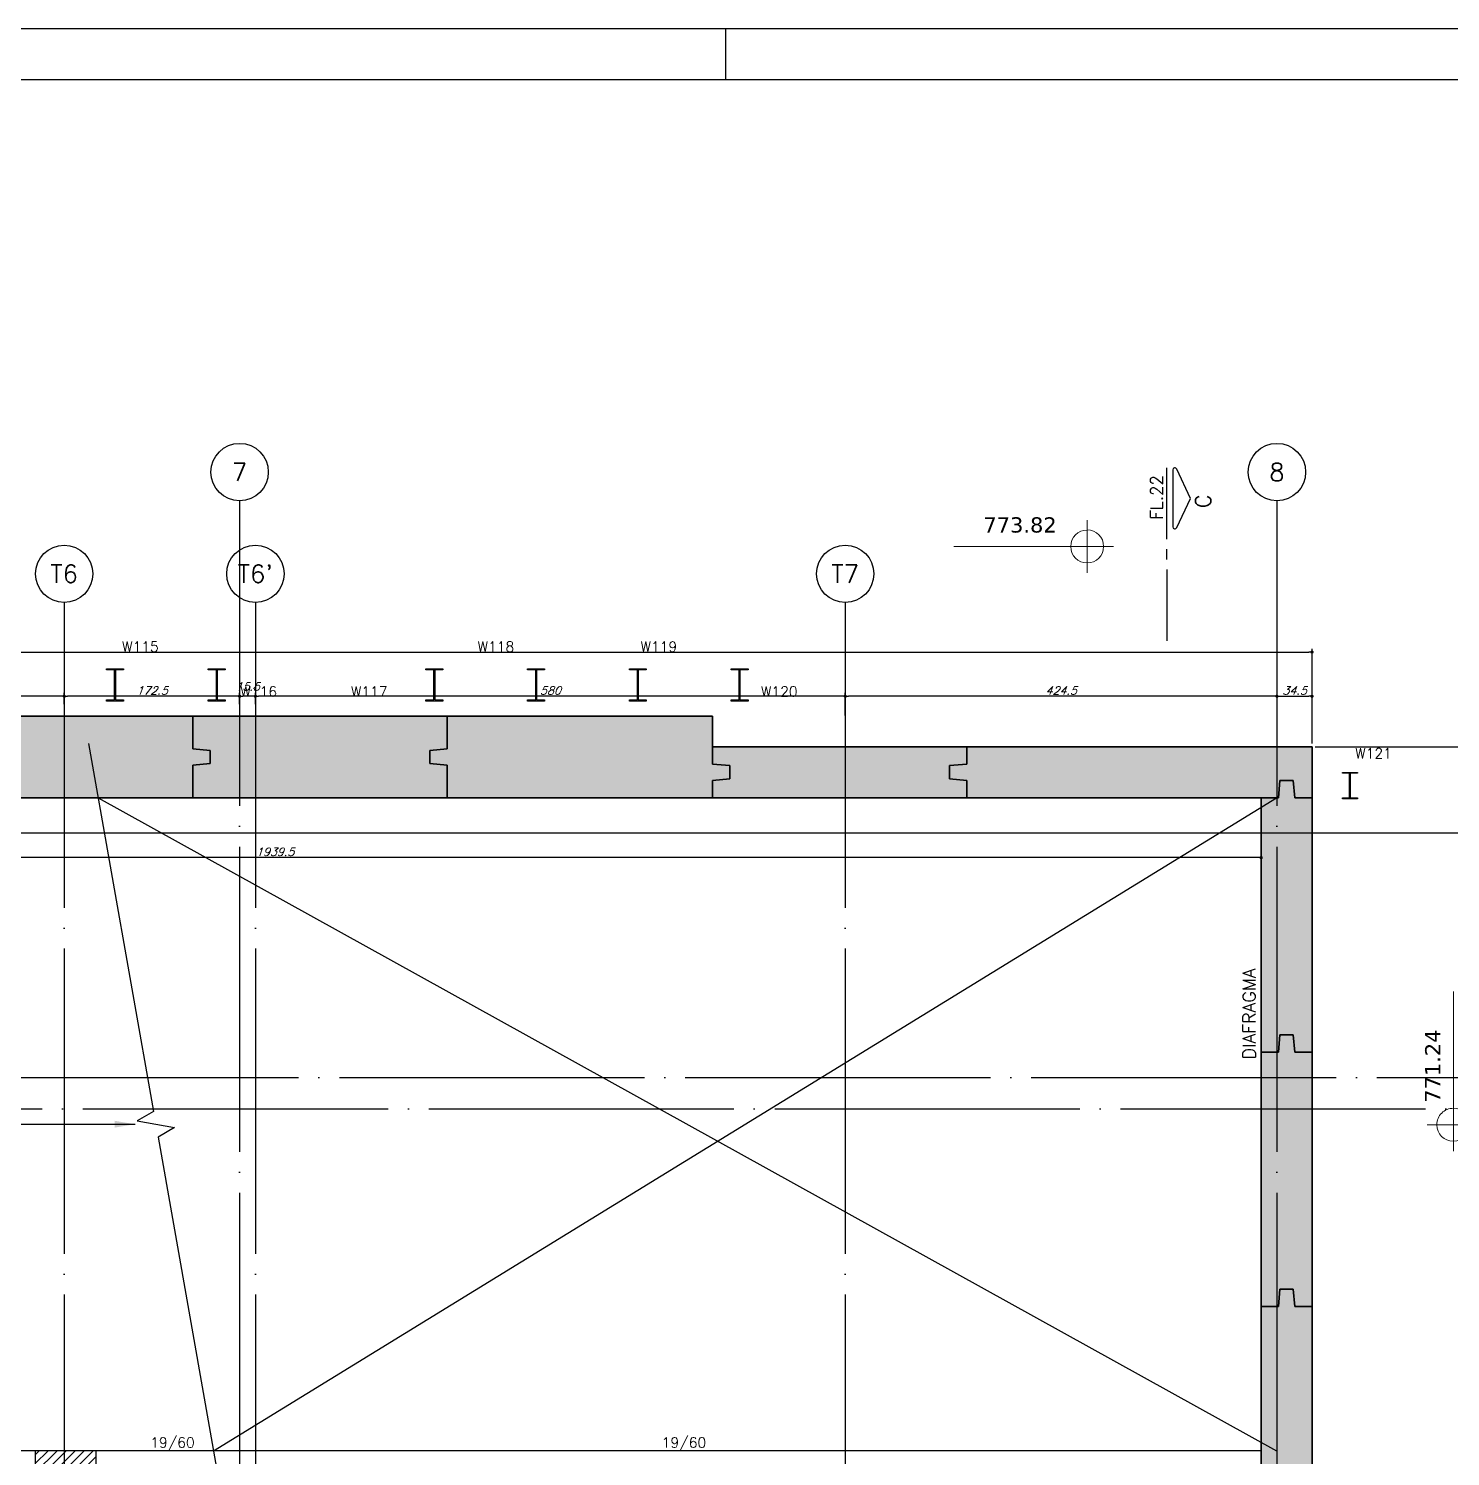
# Model space of a CAD drawing. Extents: x -4172 to 5483, y -2094 to 2406.
# Drawn here: x 2022 to 3421, y 1002 to 2406 of the extents above; entities that cross this region are included whole.
import ezdxf
from ezdxf.enums import TextEntityAlignment as Align

# ---------------------------------------------------------------- set-up
doc = ezdxf.new("R2010")
doc.units = 0
doc.header["$LTSCALE"] = 50
doc.header["$MEASUREMENT"] = 0
doc.linetypes.add('EIXO', pattern=[6.8, 6, -0.4, 0, -0.4])
doc.layers.get('0').update_dxf_attribs({"linetype": 'CONTINUOUS'})
doc.layers.get('DEFPOINTS').update_dxf_attribs({"linetype": 'CONTINUOUS'})
doc.layers.add('A-ANNO-NOTE', color=253, linetype='CONTINUOUS', lineweight=9)
for name, color, linetype in [('F-AUX', 2, 'CONTINUOUS'), ('F-CORTE-INDICAÇÃO', 4, 'CONTINUOUS'), ('F-COTAS', 106, 'CONTINUOUS'), ('F-EIXO', 12, 'EIXO'), ('F-MARGEM', 1, 'CONTINUOUS'), ('F-PARC-NOME', 4, 'CONTINUOUS'), ('F-PERFIL - W310x52', 4, 'CONTINUOUS'), ('F-PERFIL- W250x32.7', 4, 'CONTINUOUS'), ('F-PILARES-HACH', 174, 'CONTINUOUS'), ('F-PILARES-NOME', 170, 'CONTINUOUS'), ('F-PILARES-S', 170, 'CONTINUOUS'), ('F-SOLIDO-EST', 252, 'CONTINUOUS'), ('F-TEXTO', 6, 'CONTINUOUS'), ('F-VIGAS', 3, 'CONTINUOUS'), ('F-VIGAS-DIM', 2, 'CONTINUOUS'), ('F-VÃO', 1, 'CONTINUOUS')]:
    doc.layers.add(name, color=color, linetype=linetype)
doc.styles.add('CP-TEXT-INCL', font='romans.shx', dxfattribs={"oblique": 20})
doc.styles.add('MCP', font='romans.shx')
doc.styles.add('ROMANS', font='romans.shx')
doc.styles.get("Standard").update_dxf_attribs({"font": 'ROMANS.SHX'})
doc.styles.add('Verdana_3', font='verdana.ttf', dxfattribs={"height": 20})
doc.dimstyles.new('CP-COTAS-50', dxfattribs={"dimscale": 0.64, "dimtxt": 12.5, "dimasz": 5, "dimexe": 5, "dimexo": 5, "dimgap": 2.5, "dimtad": 1, "dimdec": 1, "dimdsep": 46, "dimtxsty": 'CP-TEXT-INCL', "dimblk1": 'DOT', "dimblk2": 'DOT', "dimsah": 1, "dimcen": 9, "dimclrd": 256, "dimclre": 256, "dimclrt": 256, "dimadec": 0, "dimazin": 0, "dimtfac": 1, "dimtdec": 1, "dimtmove": 2, "dimatfit": 3, "dimldrblk": 'DOT', "dimfxl": 0, "dimtolj": 1, "dimarcsym": 0})

# ---------------------------------------------------------------- blocks, each defined once
blk = doc.blocks.new('*U20')
at = {"layer": 'F-EIXO'}
blk.add_line((0, 0), (0, -3377.9), dxfattribs=at)
at = {"layer": 'F-EIXO', "color": 2, "linetype": 'Continuous'}
blk.add_circle((0, 28.2), 28.2, dxfattribs=at)
at = {"layer": 'F-TEXTO', "style": 'ROMANS'}
blk.add_attdef('EIXO', text='', height=17.5, rotation=360, dxfattribs=at).set_placement((0, 28.2), align=Align.MIDDLE_CENTER)
blk = doc.blocks.new('*U43')
at = {"layer": 'F-EIXO'}
blk.add_line((0, 0), (7397, 0), dxfattribs=at)
at = {"layer": 'F-TEXTO', "style": 'ROMANS'}
blk.add_attdef('EIXO', text='', height=17.5, dxfattribs=at).set_placement((-28.2072, 0), align=Align.MIDDLE_CENTER)
blk = doc.blocks.new('*U44')
at = {"layer": 'F-EIXO'}
blk.add_line((0, 0), (7484.954, 0), dxfattribs=at)
at = {"layer": 'F-TEXTO', "style": 'ROMANS'}
blk.add_attdef('EIXO', text='', height=17.5, dxfattribs=at).set_placement((-28.2072, 0), align=Align.MIDDLE_CENTER)
blk = doc.blocks.new('*U34')
at = {"layer": 'F-EIXO'}
blk.add_line((0, 0), (0, -3477.9), dxfattribs=at)
at = {"layer": 'F-EIXO', "color": 2, "linetype": 'Continuous'}
blk.add_circle((0, 28.2), 28.2, dxfattribs=at)
at = {"layer": 'F-TEXTO', "style": 'ROMANS'}
blk.add_attdef('EIXO', text='', height=17.5, rotation=360, dxfattribs=at).set_placement((0, 28.2), align=Align.MIDDLE_CENTER)
blk = doc.blocks.new('*U35')
at = {"layer": 'F-EIXO'}
blk.add_line((0, 0), (0, -3377.9), dxfattribs=at)
at = {"layer": 'F-EIXO', "color": 2, "linetype": 'Continuous'}
blk.add_circle((0, 28.2), 28.2, dxfattribs=at)
at = {"layer": 'F-TEXTO', "style": 'ROMANS'}
blk.add_attdef('EIXO', text='', height=17.5, rotation=360, dxfattribs=at).set_placement((0, 28.2), align=Align.MIDDLE_CENTER)
blk = doc.blocks.new('*U39')
at = {"layer": 'F-EIXO'}
blk.add_line((0, 0), (0, -3377.9), dxfattribs=at)
at = {"layer": 'F-EIXO', "color": 2, "linetype": 'Continuous'}
blk.add_circle((0, 28.2), 28.2, dxfattribs=at)
at = {"layer": 'F-TEXTO', "style": 'ROMANS'}
blk.add_attdef('EIXO', text='', height=17.5, rotation=360, dxfattribs=at).set_placement((0, 28.2), align=Align.MIDDLE_CENTER)
blk = doc.blocks.new('*U40')
at = {"layer": 'F-EIXO'}
blk.add_line((0, 0), (7378.2, 0), dxfattribs=at)
at = {"layer": 'F-TEXTO', "style": 'ROMANS'}
blk.add_attdef('EIXO', text='', height=17.5, dxfattribs=at).set_placement((-28.2, 0), align=Align.MIDDLE_CENTER)
blk = doc.blocks.new('*U37')
at = {"layer": 'F-EIXO'}
blk.add_line((0, 0), (0, -3477.9), dxfattribs=at)
at = {"layer": 'F-EIXO', "color": 2, "linetype": 'Continuous'}
blk.add_circle((0, 28.2), 28.2, dxfattribs=at)
at = {"layer": 'F-TEXTO', "style": 'ROMANS'}
blk.add_attdef('EIXO', text='', height=17.5, rotation=360, dxfattribs=at).set_placement((0, 28.2), align=Align.MIDDLE_CENTER)
blk = doc.blocks.new('A0-4L_900')
at = {"layer": 'F-MARGEM', "color": 2}
blk.add_line((137.4, 90), (137.4, 89), dxfattribs=at)
blk.add_lwpolyline([(0, 0), (0, 90), (192.9, 90), (192.9, 0)], close=True, dxfattribs=at)
at = {"layer": 'F-MARGEM', "color": 7}
blk.add_lwpolyline([(2.5, 89), (191.9, 89), (191.9, 1), (2.5, 1)], close=True, dxfattribs=at)
blk = doc.blocks.new('_DOT')
at = {"color": 0, "linetype": 'ByBlock'}
blk.add_line((-0.5, 0), (-1, 0), dxfattribs=at)
at = {"color": 0, "linetype": 'ByBlock', "const_width": 0.5}
blk.add_lwpolyline([(-0.25, 0, 1), (0.25, 0, 1)], format="xyb", close=True, dxfattribs=at)
blk = doc.blocks.new('*D72')
at = {"layer": 'DEFPOINTS', "color": 0, "linetype": 'Continuous', "transparency": 16777216}
for p in [(3284.5, 1699.5), (3600.5, 1699.5), (3264.5, -934.5)]:
    blk.add_point(p, dxfattribs=at)
at = {"layer": 'F-COTAS', "linetype": 'Continuous', "lineweight": -2, "transparency": 16777216}
for p, q in [((3287.7, 1699.5), (3603.7, 1699.5)), ((3600.5, -931.3), (3600.5, 1696.3)), ((3267.7, -934.5), (3603.7, -934.5))]:
    blk.add_line(p, q, dxfattribs=at)
at = {"layer": 'F-COTAS', "linetype": 'Continuous', "lineweight": -2, "transparency": 16777216, "xscale": 3.2, "yscale": 3.2, "zscale": 3.2}
for p, rotation in [((3600.5, 1699.5), 90), ((3600.5, -934.5), 270)]:
    blk.add_blockref('_DOT', p, dxfattribs=dict(at, rotation=rotation))
at = {"layer": 'F-COTAS', "linetype": 'Continuous', "transparency": 16777216, "insert": (3594.9, 382.5), "char_height": 8, "attachment_point": 5, "rotation": 90, "style": 'CP-TEXT-INCL'}
blk.add_mtext('\\A1;2634', dxfattribs=at)
blk = doc.blocks.new('*D86')
at = {"layer": 'DEFPOINTS', "color": 0, "linetype": 'Continuous', "transparency": 16777216}
for p in [(3540, 1343.5), (3558.7, 1343.5), (3327.4, 874)]:
    blk.add_point(p, dxfattribs=at)
at = {"layer": 'F-COTAS', "linetype": 'Continuous', "lineweight": -2, "transparency": 16777216}
for p, q in [((3543.2, 1343.5), (3561.9, 1343.5)), ((3558.7, 877.2), (3558.7, 1340.3)), ((3330.6, 874), (3561.9, 874))]:
    blk.add_line(p, q, dxfattribs=at)
at = {"layer": 'F-COTAS', "linetype": 'Continuous', "lineweight": -2, "transparency": 16777216, "xscale": 3.2, "yscale": 3.2, "zscale": 3.2}
for p, rotation in [((3558.7, 1343.5), 90), ((3558.7, 874), 270)]:
    blk.add_blockref('_DOT', p, dxfattribs=dict(at, rotation=rotation))
at = {"layer": 'F-COTAS', "linetype": 'Continuous', "transparency": 16777216, "insert": (3553.1, 1108.7), "char_height": 8, "attachment_point": 5, "rotation": 90, "style": 'CP-TEXT-INCL'}
blk.add_mtext('\\A1;469.5', dxfattribs=at)
blk = doc.blocks.new('*D89')
at = {"layer": 'DEFPOINTS', "color": 0, "linetype": 'Continuous', "transparency": 16777216}
for p in [(3284.5, 1699.5), (3558.7, 1699.5), (3540, 1615)]:
    blk.add_point(p, dxfattribs=at)
at = {"layer": 'F-COTAS', "linetype": 'Continuous', "lineweight": -2, "transparency": 16777216}
for p, q in [((3287.7, 1699.5), (3561.9, 1699.5)), ((3558.7, 1618.2), (3558.7, 1696.3)), ((3543.2, 1615), (3561.9, 1615))]:
    blk.add_line(p, q, dxfattribs=at)
at = {"layer": 'F-COTAS', "linetype": 'Continuous', "lineweight": -2, "transparency": 16777216, "xscale": 3.2, "yscale": 3.2, "zscale": 3.2}
for p, rotation in [((3558.7, 1699.5), 90), ((3558.7, 1615), 270)]:
    blk.add_blockref('_DOT', p, dxfattribs=dict(at, rotation=rotation))
at = {"layer": 'F-COTAS', "linetype": 'Continuous', "transparency": 16777216, "insert": (3553.1, 1657.2), "char_height": 8, "attachment_point": 5, "rotation": 90, "style": 'CP-TEXT-INCL'}
blk.add_mtext('\\A1;84.5', dxfattribs=at)
blk = doc.blocks.new('*D90')
at = {"layer": 'DEFPOINTS', "color": 0, "linetype": 'Continuous', "transparency": 16777216}
for p in [(3284.5, 1792.6), (3284.5, 1699.5), (-3540, 1430.2)]:
    blk.add_point(p, dxfattribs=at)
at = {"layer": 'F-COTAS', "linetype": 'Continuous', "lineweight": -2, "transparency": 16777216}
for p, q in [((-3540, 1433.4), (-3540, 1795.8)), ((-3536.8, 1792.6), (3281.3, 1792.6)), ((3284.5, 1702.7), (3284.5, 1795.8))]:
    blk.add_line(p, q, dxfattribs=at)
at = {"layer": 'F-COTAS', "linetype": 'Continuous', "lineweight": -2, "transparency": 16777216, "xscale": 3.2, "yscale": 3.2, "zscale": 3.2, "rotation": 180}
blk.add_blockref('_DOT', (-3540, 1792.6), dxfattribs=at)
at = {"layer": 'F-COTAS', "linetype": 'Continuous', "lineweight": -2, "transparency": 16777216, "xscale": 3.2, "yscale": 3.2, "zscale": 3.2}
blk.add_blockref('_DOT', (3284.5, 1792.6), dxfattribs=at)
at = {"layer": 'F-COTAS', "linetype": 'Continuous', "transparency": 16777216, "insert": (-127.7, 1798.2), "char_height": 8, "attachment_point": 5, "style": 'CP-TEXT-INCL'}
blk.add_mtext('\\A1;6824.5', dxfattribs=at)
blk = doc.blocks.new('*D91')
at = {"layer": 'DEFPOINTS', "color": 0, "linetype": 'Continuous', "transparency": 16777216}
for p in [(2825.5, 1749.2), (3250, 1749.2), (2825.5, 1727)]:
    blk.add_point(p, dxfattribs=at)
at = {"layer": 'F-COTAS', "linetype": 'Continuous', "lineweight": -2, "transparency": 16777216}
for p, q in [((2825.5, 1730.2), (2825.5, 1752.4)), ((3246.8, 1749.2), (2828.7, 1749.2))]:
    blk.add_line(p, q, dxfattribs=at)
at = {"layer": 'F-COTAS', "linetype": 'Continuous', "lineweight": -2, "transparency": 16777216, "xscale": 3.2, "yscale": 3.2, "zscale": 3.2, "rotation": 180}
blk.add_blockref('_DOT', (2825.5, 1749.2), dxfattribs=at)
at = {"layer": 'F-COTAS', "linetype": 'Continuous', "lineweight": -2, "transparency": 16777216, "xscale": 3.2, "yscale": 3.2, "zscale": 3.2}
blk.add_blockref('_DOT', (3250, 1749.2), dxfattribs=at)
at = {"layer": 'F-COTAS', "linetype": 'Continuous', "transparency": 16777216, "insert": (3037.8, 1754.8), "char_height": 8, "attachment_point": 5, "style": 'CP-TEXT-INCL'}
blk.add_mtext('\\A1;424.5', dxfattribs=at)
blk = doc.blocks.new('*D92')
at = {"layer": 'DEFPOINTS', "color": 0, "linetype": 'Continuous', "transparency": 16777216}
for p in [(2245.5, 1749.2), (2245.5, 1738.3), (2825.5, 1727)]:
    blk.add_point(p, dxfattribs=at)
at = {"layer": 'F-COTAS', "linetype": 'Continuous', "lineweight": -2, "transparency": 16777216}
for p, q in [((2245.5, 1741.5), (2245.5, 1752.4)), ((2822.3, 1749.2), (2248.7, 1749.2)), ((2825.5, 1730.2), (2825.5, 1752.4))]:
    blk.add_line(p, q, dxfattribs=at)
at = {"layer": 'F-COTAS', "linetype": 'Continuous', "lineweight": -2, "transparency": 16777216, "xscale": 3.2, "yscale": 3.2, "zscale": 3.2, "rotation": 180}
blk.add_blockref('_DOT', (2245.5, 1749.2), dxfattribs=at)
at = {"layer": 'F-COTAS', "linetype": 'Continuous', "lineweight": -2, "transparency": 16777216, "xscale": 3.2, "yscale": 3.2, "zscale": 3.2}
blk.add_blockref('_DOT', (2825.5, 1749.2), dxfattribs=at)
at = {"layer": 'F-COTAS', "linetype": 'Continuous', "transparency": 16777216, "insert": (2535.5, 1754.8), "char_height": 8, "attachment_point": 5, "style": 'CP-TEXT-INCL'}
blk.add_mtext('\\A1;580', dxfattribs=at)
blk = doc.blocks.new('*D93')
at = {"layer": 'DEFPOINTS', "color": 0, "linetype": 'Continuous', "transparency": 16777216}
for p in [(2230, 1749.2), (2230, 1738.3), (2245.5, 1738.3)]:
    blk.add_point(p, dxfattribs=at)
at = {"layer": 'F-COTAS', "linetype": 'Continuous', "lineweight": -2, "transparency": 16777216}
for p, q in [((2230, 1741.5), (2230, 1752.4)), ((2242.3, 1749.2), (2233.2, 1749.2)), ((2245.5, 1741.5), (2245.5, 1752.4))]:
    blk.add_line(p, q, dxfattribs=at)
at = {"layer": 'F-COTAS', "linetype": 'Continuous', "lineweight": -2, "transparency": 16777216, "xscale": 3.2, "yscale": 3.2, "zscale": 3.2, "rotation": 180}
blk.add_blockref('_DOT', (2230, 1749.2), dxfattribs=at)
at = {"layer": 'F-COTAS', "linetype": 'Continuous', "lineweight": -2, "transparency": 16777216, "xscale": 3.2, "yscale": 3.2, "zscale": 3.2}
blk.add_blockref('_DOT', (2245.5, 1749.2), dxfattribs=at)
at = {"layer": 'F-COTAS', "linetype": 'Continuous', "transparency": 16777216, "insert": (2237.8, 1758.8), "char_height": 8, "attachment_point": 5, "style": 'CP-TEXT-INCL'}
blk.add_mtext('\\A1;15.5', dxfattribs=at)
blk = doc.blocks.new('*D94')
at = {"layer": 'DEFPOINTS', "color": 0, "linetype": 'Continuous', "transparency": 16777216}
for p in [(2057.5, 1749.2), (2057.5, 1738.3), (2230, 1738.3)]:
    blk.add_point(p, dxfattribs=at)
at = {"layer": 'F-COTAS', "linetype": 'Continuous', "lineweight": -2, "transparency": 16777216}
for p, q in [((2057.5, 1741.5), (2057.5, 1752.4)), ((2226.8, 1749.2), (2060.7, 1749.2)), ((2230, 1741.5), (2230, 1752.4))]:
    blk.add_line(p, q, dxfattribs=at)
at = {"layer": 'F-COTAS', "linetype": 'Continuous', "lineweight": -2, "transparency": 16777216, "xscale": 3.2, "yscale": 3.2, "zscale": 3.2, "rotation": 180}
blk.add_blockref('_DOT', (2057.5, 1749.2), dxfattribs=at)
at = {"layer": 'F-COTAS', "linetype": 'Continuous', "lineweight": -2, "transparency": 16777216, "xscale": 3.2, "yscale": 3.2, "zscale": 3.2}
blk.add_blockref('_DOT', (2230, 1749.2), dxfattribs=at)
at = {"layer": 'F-COTAS', "linetype": 'Continuous', "transparency": 16777216, "insert": (2143.8, 1754.8), "char_height": 8, "attachment_point": 5, "style": 'CP-TEXT-INCL'}
blk.add_mtext('\\A1;172.5', dxfattribs=at)
blk = doc.blocks.new('*D95')
at = {"layer": 'DEFPOINTS', "color": 0, "linetype": 'Continuous', "transparency": 16777216}
for p in [(1565.5, 1749.2), (1565.5, 1747.5), (2057.5, 1738.3)]:
    blk.add_point(p, dxfattribs=at)
at = {"layer": 'F-COTAS', "linetype": 'Continuous', "lineweight": -2, "transparency": 16777216}
for p, q in [((1565.5, 1750.7), (1565.5, 1752.4)), ((2054.3, 1749.2), (1568.7, 1749.2)), ((2057.5, 1741.5), (2057.5, 1752.4))]:
    blk.add_line(p, q, dxfattribs=at)
at = {"layer": 'F-COTAS', "linetype": 'Continuous', "lineweight": -2, "transparency": 16777216, "xscale": 3.2, "yscale": 3.2, "zscale": 3.2, "rotation": 180}
blk.add_blockref('_DOT', (1565.5, 1749.2), dxfattribs=at)
at = {"layer": 'F-COTAS', "linetype": 'Continuous', "lineweight": -2, "transparency": 16777216, "xscale": 3.2, "yscale": 3.2, "zscale": 3.2}
blk.add_blockref('_DOT', (2057.5, 1749.2), dxfattribs=at)
at = {"layer": 'F-COTAS', "linetype": 'Continuous', "transparency": 16777216, "insert": (1811.5, 1754.8), "char_height": 8, "attachment_point": 5, "style": 'CP-TEXT-INCL'}
blk.add_mtext('\\A1;492', dxfattribs=at)
blk = doc.blocks.new('*U129')
at = {"layer": 'F-CORTE-INDICAÇÃO'}
for p, q in [((70, 0), (0, 0)), ((80, 0), (90, 0)), ((100, 0), (170, 0))]:
    blk.add_line(p, q, dxfattribs=at)
blk.add_lwpolyline([(112, 6, -0.802585), (111.2, 9.8), (140, 23.3), (168.8, 9.8, -0.802585), (168, 6)], format="xyb", close=True, dxfattribs=at)
at = {"layer": 'F-CORTE-INDICAÇÃO', "style": 'ROMANS'}
blk.add_attdef('CORTE', text='', height=15, dxfattribs=at).set_placement((140, 35.8), align=Align.MIDDLE_CENTER)
at = {"layer": 'F-CORTE-INDICAÇÃO', "color": 2, "style": 'ROMANS'}
blk.add_attdef('FOLHA', text='', height=12, dxfattribs=at).set_placement((80.5, -10), align=Align.MIDDLE_CENTER)
blk = doc.blocks.new('*D135')
at = {"layer": 'DEFPOINTS', "color": 0, "linetype": 'Continuous', "transparency": 16777216}
for p in [(3250, 1749.2), (3284.5, 1749.2), (3284.5, 1699.5)]:
    blk.add_point(p, dxfattribs=at)
at = {"layer": 'F-COTAS', "linetype": 'Continuous', "lineweight": -2, "transparency": 16777216}
for p, q in [((3253.2, 1749.2), (3281.3, 1749.2)), ((3284.5, 1702.7), (3284.5, 1752.4))]:
    blk.add_line(p, q, dxfattribs=at)
at = {"layer": 'F-COTAS', "linetype": 'Continuous', "lineweight": -2, "transparency": 16777216, "xscale": 3.2, "yscale": 3.2, "zscale": 3.2, "rotation": 180}
blk.add_blockref('_DOT', (3250, 1749.2), dxfattribs=at)
at = {"layer": 'F-COTAS', "linetype": 'Continuous', "lineweight": -2, "transparency": 16777216, "xscale": 3.2, "yscale": 3.2, "zscale": 3.2}
blk.add_blockref('_DOT', (3284.5, 1749.2), dxfattribs=at)
at = {"layer": 'F-COTAS', "linetype": 'Continuous', "transparency": 16777216, "insert": (3267.3, 1754.8), "char_height": 8, "attachment_point": 5, "style": 'CP-TEXT-INCL'}
blk.add_mtext('\\A1;34.5', dxfattribs=at)
blk = doc.blocks.new('*D399')
at = {"layer": 'DEFPOINTS', "color": 0, "linetype": 'Continuous', "transparency": 16777216}
for p in [(3234.5, 1615.2), (1295, 1594.5), (1295, 1590.6)]:
    blk.add_point(p, dxfattribs=at)
at = {"layer": 'F-COTAS', "linetype": 'Continuous', "lineweight": -2, "transparency": 16777216}
for p, q in [((3234.5, 1612), (3234.5, 1587.4)), ((1295, 1591.3), (1295, 1587.4)), ((3231.3, 1590.6), (1298.2, 1590.6))]:
    blk.add_line(p, q, dxfattribs=at)
at = {"layer": 'F-COTAS', "linetype": 'Continuous', "lineweight": -2, "transparency": 16777216, "xscale": 3.2, "yscale": 3.2, "zscale": 3.2, "rotation": 180}
blk.add_blockref('_DOT', (1295, 1590.6), dxfattribs=at)
at = {"layer": 'F-COTAS', "linetype": 'Continuous', "lineweight": -2, "transparency": 16777216, "xscale": 3.2, "yscale": 3.2, "zscale": 3.2}
blk.add_blockref('_DOT', (3234.5, 1590.6), dxfattribs=at)
at = {"layer": 'F-COTAS', "linetype": 'Continuous', "transparency": 16777216, "insert": (2264.8, 1596.2), "char_height": 8, "attachment_point": 5, "style": 'CP-TEXT-INCL'}
blk.add_mtext('\\A1;1939.5', dxfattribs=at)
blk = doc.blocks.new('LGN-COTA - LGN-COTA-475391-Térreo')
at = {"layer": 'A-ANNO-NOTE'}
for p, q in [((-0.009, -0.238), (-0.009, 0.28)), ((-0.268, 0.021), (1.302, 0.021))]:
    blk.add_line(p, q, dxfattribs=at)
for centre, start, end in [((-0.009, 0.022), 90, 180), ((-0.009, 0.021), 360, 90), ((-0.009, 0.021), 180, 270), ((-0.009, 0.021), 270, 0)]:
    blk.add_arc(centre, 0.162, start, end, dxfattribs=at)
blk = doc.blocks.new('LGN-COTA E LEGENDA - LGN-COTA E LEGENDA-473137-Térreo')
at = {"layer": 'A-ANNO-NOTE'}
for p, q in [((-0.009, -0.238), (-0.009, 0.28)), ((-0.268, 0.021), (1.302, 0.021))]:
    blk.add_line(p, q, dxfattribs=at)
for centre, start, end in [((-0.009, 0.022), 90, 180), ((-0.009, 0.021), 360, 90), ((-0.009, 0.021), 180, 270), ((-0.009, 0.021), 270, 0)]:
    blk.add_arc(centre, 0.162, start, end, dxfattribs=at)
blk = doc.blocks.new('zw$7512')
at = {"layer": 'A-ANNO-NOTE', "xscale": -100, "yscale": 100, "zscale": 100}
blk.add_blockref('LGN-COTA - LGN-COTA-475391-Térreo', (3262, 1680.3), dxfattribs=at)
at = {"layer": 'A-ANNO-NOTE', "xscale": 100, "yscale": 100, "zscale": 100, "rotation": 89.9999999999999}
blk.add_blockref('LGN-COTA E LEGENDA - LGN-COTA E LEGENDA-473137-Térreo', (3625.1, 1114.9), dxfattribs=at)
at = {"layer": 'A-ANNO-NOTE', "style": 'Verdana_3'}
blk.add_text('773.82', height=15, dxfattribs=at).set_placement((3160.9, 1696.1))
blk.add_text('771.24', height=15, rotation=90, dxfattribs=at).set_placement((3610.2, 1135.6))
blk = doc.blocks.new('A$C44D756D9')
at = {"layer": 'F-PERFIL - W310x52'}
for points in [[(5424.1, 255), (5424.1, 256.3), (5432.1, 256.3), (5432.1, 285.5), (5424.1, 285.5), (5424.1, 286.8), (5440.8, 286.8), (5440.8, 285.5), (5432.9, 285.5), (5432.9, 256.3), (5440.8, 256.3), (5440.8, 255)], [(5540.8, 286.8), (5540.8, 285.5), (5532.9, 285.5), (5532.9, 256.3), (5540.8, 256.3), (5540.8, 255), (5524.1, 255), (5524.1, 256.3), (5532.1, 256.3), (5532.1, 285.5), (5524.1, 285.5), (5524.1, 286.8)], [(5754.9, 286.8), (5754.9, 285.5), (5746.9, 285.5), (5746.9, 256.3), (5754.9, 256.3), (5754.9, 255), (5738.2, 255), (5738.2, 256.3), (5746.1, 256.3), (5746.1, 285.5), (5738.2, 285.5), (5738.2, 286.8)], [(5838.2, 255), (5838.2, 256.3), (5846.1, 256.3), (5846.1, 285.5), (5838.2, 285.5), (5838.2, 286.8), (5854.9, 286.8), (5854.9, 285.5), (5846.9, 285.5), (5846.9, 256.3), (5854.9, 256.3), (5854.9, 255)], [(5954.9, 255), (5938.2, 255), (5938.2, 256.3), (5946.1, 256.3), (5946.1, 285.5), (5938.2, 285.5), (5938.2, 286.8), (5954.9, 286.8), (5954.9, 285.5), (5946.9, 285.5), (5946.9, 256.3), (5954.9, 256.3)], [(6038.2, 286.8), (6054.9, 286.8), (6054.9, 285.5), (6046.9, 285.5), (6046.9, 256.3), (6054.9, 256.3), (6054.9, 255), (6038.2, 255), (6038.2, 256.3), (6046.1, 256.3), (6046.1, 285.5), (6038.2, 285.5)]]:
    blk.add_lwpolyline(points, close=True, dxfattribs=at)
at = {"layer": 'F-PERFIL- W250x32.7', "linetype": 'Continuous'}
blk.add_lwpolyline([(6654.1, 159), (6639.5, 159), (6639.5, 159.9), (6646.5, 159.9), (6646.5, 184), (6639.5, 184), (6639.5, 184.9), (6654.1, 184.9), (6654.1, 184), (6647.1, 184), (6647.1, 159.9), (6654.1, 159.9)], close=True, dxfattribs=at)
at = {"layer": 'F-PILARES-NOME'}
for s, p in [('W115', (5439.4, 303.4)), ('W118', (5789, 303.4)), ('W119', (5949.2, 303.4)), ('W116', (5555.8, 259.3)), ('W117', (5664.5, 259.3)), ('W120', (6067.7, 259.3)), ('W121', (6652, 198.5))]:
    blk.add_text(s, height=10, dxfattribs=at).set_placement(p)

msp = doc.modelspace()

# ---------------------------------------------------------------- hatches: boundary and pattern name
at = {"layer": 'F-PILARES-HACH', "linetype": 'Continuous'}
h = msp.add_hatch(dxfattribs=at)
h.set_pattern_fill('ANSI31', color=256, scale=50, style=0)
h.paths.add_polyline_path([(2029, 907.5), (2089, 907.5), (2089, 1007.5), (2029, 1007.5)], flags=16)
at = {"layer": 'F-SOLIDO-EST'}
h = msp.add_hatch(color=256, dxfattribs=at)
h.dxf.hatch_style = 1
h.paths.add_polyline_path([(2184, 1681.5), (2201, 1683), (2201, 1696), (2184, 1697.5), (2184, 1729.5), (1934, 1729.5), (1934, 1682.5), (1917, 1681), (1917, 1668), (1934, 1666.5), (1934, 1649.5), (2184, 1649.5)])
h = msp.add_hatch(color=256, dxfattribs=at)
h.dxf.hatch_style = 1
h.paths.add_polyline_path([(2417, 1696), (2434, 1697.5), (2434, 1729.5), (2184, 1729.5), (2184, 1697.5), (2201, 1696), (2201, 1683), (2184, 1681.5), (2184, 1649.5), (2434, 1649.5), (2434, 1681.5), (2417, 1683)])
h = msp.add_hatch(color=256, dxfattribs=at)
h.dxf.hatch_style = 1
h.paths.add_polyline_path([(2695, 1729.5), (2434, 1729.5), (2434, 1697.5), (2417, 1696), (2417, 1683), (2434, 1681.5), (2434, 1649.5), (2695, 1649.5), (2695, 1666.5), (2712, 1668), (2712, 1681), (2695, 1682.5), (2695, 1699.5)])
h = msp.add_hatch(color=256, dxfattribs=at)
h.dxf.hatch_style = 1
h.paths.add_polyline_path([(2945, 1699.5), (2695, 1699.5), (2695, 1682.5), (2712, 1681), (2712, 1668), (2695, 1666.5), (2695, 1649.5), (2945, 1649.5), (2945, 1666.5), (2928, 1668), (2928, 1681), (2945, 1682.5)])
h = msp.add_hatch(color=256, dxfattribs=at)
h.dxf.hatch_style = 1
h.paths.add_polyline_path([(3284.5, 1699.5), (2945, 1699.5), (2945, 1682.5), (2928, 1681), (2928, 1668), (2945, 1666.5), (2945, 1649.5), (3251.5, 1649.5), (3253, 1666.5), (3266, 1666.5), (3267.5, 1649.5), (3284.5, 1649.5)])
h = msp.add_hatch(color=256, dxfattribs=at)
h.dxf.hatch_style = 1
h.paths.add_polyline_path([(3284.5, 1649.5), (3267.5, 1649.5), (3266, 1666.5), (3253, 1666.5), (3251.5, 1649.5), (3234.5, 1649.5), (3234.5, 1399.5), (3251.5, 1399.5), (3253, 1416.5), (3266, 1416.5), (3267.5, 1399.5), (3284.5, 1399.5)])
h = msp.add_hatch(color=256, dxfattribs=at)
h.dxf.hatch_style = 1
h.paths.add_polyline_path([(3284.5, 1399.5), (3267.5, 1399.5), (3266, 1416.5), (3253, 1416.5), (3251.5, 1399.5), (3234.5, 1399.5), (3234.5, 1149.5), (3251.5, 1149.5), (3253, 1166.5), (3266, 1166.5), (3267.5, 1149.5), (3284.5, 1149.5)])
h = msp.add_hatch(color=256, dxfattribs=at)
h.dxf.hatch_style = 1
h.paths.add_polyline_path([(3284.5, 1149.5), (3267.5, 1149.5), (3266, 1166.5), (3253, 1166.5), (3251.5, 1149.5), (3234.5, 1149.5), (3234.5, 724.5), (3251.5, 724.5), (3253, 707.5), (3266, 707.5), (3267.5, 724.5), (3284.5, 724.5)])

# ---------------------------------------------------------------- linework, layer by layer
at = {"layer": 'F-AUX', "color": 1}
msp.add_line((1274, 1328.5), (2127.227, 1328.5), dxfattribs=at)
msp.add_lwpolyline([(2081.308, 1702.793), (2145.345, 1341.104), (2129.146, 1331.736), (2166.007, 1325.264), (2149.808, 1315.896), (2212.277, 962.68)], dxfattribs=at)
msp.add_solid([(2107.23, 1331.853), (2127.227, 1328.5), (2107.223, 1325.186)], dxfattribs=at)
at = {"layer": 'F-EIXO'}
msp.add_line((-3621.135, 1615), (3550.572, 1615), dxfattribs=at)
at = {"layer": 'F-PILARES-S', "linetype": 'Continuous'}
msp.add_lwpolyline([(2029, 907.5), (2089, 907.5), (2089, 1007.5), (2029, 1007.5), (2029, 907.5)], dxfattribs=at)
at = {"layer": 'F-VIGAS'}
for p, q in [((2184, 1729.5), (1934, 1729.5)), ((1934, 1729.5), (2184, 1729.5)), ((2184, 1697.5), (2184, 1729.5)), ((2184, 1729.5), (2184, 1697.5)), ((2434, 1729.5), (2184, 1729.5)), ((2184, 1729.5), (2184, 1697.5)), ((2184, 1697.5), (2184, 1729.5)), ((2184, 1729.5), (2434, 1729.5)), ((2695, 1729.5), (2434, 1729.5)), ((2434, 1729.5), (2434, 1697.5)), ((2434, 1697.5), (2434, 1729.5)), ((2434, 1729.5), (2695, 1729.5)), ((2434, 1697.5), (2434, 1729.5)), ((2434, 1729.5), (2434, 1697.5)), ((2695, 1682.5), (2695, 1729.5)), ((2695, 1729.5), (2695, 1682.5)), ((2945, 1699.5), (2695, 1699.5)), ((2695, 1699.5), (2695, 1682.5)), ((2695, 1682.5), (2695, 1699.5)), ((2695, 1699.5), (2945, 1699.5)), ((3284.5, 1699.5), (2945, 1699.5)), ((2945, 1699.5), (2945, 1682.5)), ((2945, 1682.5), (2945, 1699.5)), ((2945, 1699.5), (3284.5, 1699.5)), ((2945, 1682.5), (2945, 1699.5)), ((2945, 1699.5), (2945, 1682.5)), ((3284.5, 1649.5), (3284.5, 1699.5)), ((3284.5, 1699.5), (3284.5, 1649.5)), ((2201, 1696), (2184, 1697.5)), ((2184, 1697.5), (2201, 1696)), ((2184, 1697.5), (2201, 1696)), ((2201, 1696), (2184, 1697.5)), ((2201, 1683), (2201, 1696)), ((2201, 1696), (2201, 1683)), ((2201, 1696), (2201, 1683)), ((2201, 1683), (2201, 1696)), ((2434, 1697.5), (2417, 1696)), ((2417, 1696), (2434, 1697.5)), ((2417, 1696), (2434, 1697.5)), ((2434, 1697.5), (2417, 1696)), ((2417, 1696), (2417, 1683)), ((2417, 1683), (2417, 1696)), ((2417, 1683), (2417, 1696)), ((2417, 1696), (2417, 1683)), ((2184, 1681.5), (2201, 1683)), ((2201, 1683), (2184, 1681.5)), ((2201, 1683), (2184, 1681.5)), ((2184, 1681.5), (2201, 1683)), ((2184, 1649.5), (2184, 1681.5)), ((2184, 1681.5), (2184, 1649.5)), ((2184, 1681.5), (2184, 1649.5)), ((2184, 1649.5), (2184, 1681.5)), ((2417, 1683), (2434, 1681.5)), ((2434, 1681.5), (2417, 1683)), ((2434, 1681.5), (2417, 1683)), ((2417, 1683), (2434, 1681.5)), ((2434, 1681.5), (2434, 1649.5)), ((2434, 1649.5), (2434, 1681.5)), ((2434, 1649.5), (2434, 1681.5)), ((2434, 1681.5), (2434, 1649.5)), ((2712, 1681), (2695, 1682.5)), ((2695, 1682.5), (2712, 1681)), ((2695, 1682.5), (2712, 1681)), ((2712, 1681), (2695, 1682.5)), ((2712, 1668), (2712, 1681)), ((2712, 1681), (2712, 1668)), ((2712, 1681), (2712, 1668)), ((2712, 1668), (2712, 1681)), ((2945, 1682.5), (2928, 1681)), ((2928, 1681), (2945, 1682.5)), ((2928, 1681), (2945, 1682.5)), ((2945, 1682.5), (2928, 1681)), ((2928, 1681), (2928, 1668)), ((2928, 1668), (2928, 1681)), ((2928, 1668), (2928, 1681)), ((2928, 1681), (2928, 1668)), ((2695, 1666.5), (2712, 1668)), ((2712, 1668), (2695, 1666.5)), ((2712, 1668), (2695, 1666.5)), ((2695, 1666.5), (2712, 1668)), ((2695, 1649.5), (2695, 1666.5)), ((2695, 1666.5), (2695, 1649.5)), ((2695, 1666.5), (2695, 1649.5)), ((2695, 1649.5), (2695, 1666.5)), ((2928, 1668), (2945, 1666.5)), ((2945, 1666.5), (2928, 1668)), ((2945, 1666.5), (2928, 1668)), ((2928, 1668), (2945, 1666.5)), ((2945, 1666.5), (2945, 1649.5)), ((2945, 1649.5), (2945, 1666.5)), ((2945, 1649.5), (2945, 1666.5)), ((2945, 1666.5), (2945, 1649.5)), ((3253, 1666.5), (3251.5, 1649.5)), ((3251.5, 1649.5), (3253, 1666.5)), ((3251.5, 1649.5), (3253, 1666.5)), ((3253, 1666.5), (3251.5, 1649.5)), ((3266, 1666.5), (3253, 1666.5)), ((3253, 1666.5), (3266, 1666.5)), ((3253, 1666.5), (3266, 1666.5)), ((3266, 1666.5), (3253, 1666.5)), ((3267.5, 1649.5), (3266, 1666.5)), ((3266, 1666.5), (3267.5, 1649.5)), ((3266, 1666.5), (3267.5, 1649.5)), ((3267.5, 1649.5), (3266, 1666.5)), ((1934, 1649.5), (2184, 1649.5)), ((2184, 1649.5), (1934, 1649.5)), ((2184, 1649.5), (2434, 1649.5)), ((2434, 1649.5), (2184, 1649.5)), ((2434, 1649.5), (2695, 1649.5)), ((2695, 1649.5), (2434, 1649.5)), ((2695, 1649.5), (2945, 1649.5)), ((2945, 1649.5), (2695, 1649.5)), ((2945, 1649.5), (3251.5, 1649.5)), ((3251.5, 1649.5), (2945, 1649.5)), ((3251.5, 1649.5), (3234.5, 1649.5)), ((3234.5, 1649.5), (3234.5, 1399.5)), ((3234.5, 1399.5), (3234.5, 1649.5)), ((3234.5, 1649.5), (3251.5, 1649.5)), ((3284.5, 1649.5), (3267.5, 1649.5)), ((3267.5, 1649.5), (3284.5, 1649.5)), ((3267.5, 1649.5), (3284.5, 1649.5)), ((3284.5, 1649.5), (3267.5, 1649.5)), ((3284.5, 1399.5), (3284.5, 1649.5)), ((3284.5, 1649.5), (3284.5, 1399.5)), ((3251.5, 1399.5), (3253, 1416.5)), ((3253, 1416.5), (3251.5, 1399.5)), ((3253, 1416.5), (3251.5, 1399.5)), ((3251.5, 1399.5), (3253, 1416.5)), ((3253, 1416.5), (3266, 1416.5)), ((3266, 1416.5), (3253, 1416.5)), ((3266, 1416.5), (3253, 1416.5)), ((3253, 1416.5), (3266, 1416.5)), ((3266, 1416.5), (3267.5, 1399.5)), ((3267.5, 1399.5), (3266, 1416.5)), ((3267.5, 1399.5), (3266, 1416.5)), ((3266, 1416.5), (3267.5, 1399.5)), ((3234.5, 1399.5), (3251.5, 1399.5)), ((3251.5, 1399.5), (3234.5, 1399.5)), ((3251.5, 1399.5), (3234.5, 1399.5)), ((3234.5, 1399.5), (3234.5, 1149.5)), ((3234.5, 1149.5), (3234.5, 1399.5)), ((3234.5, 1399.5), (3251.5, 1399.5)), ((3267.5, 1399.5), (3284.5, 1399.5)), ((3284.5, 1399.5), (3267.5, 1399.5)), ((3284.5, 1399.5), (3267.5, 1399.5)), ((3267.5, 1399.5), (3284.5, 1399.5)), ((3284.5, 1149.5), (3284.5, 1399.5)), ((3284.5, 1399.5), (3284.5, 1149.5)), ((3251.5, 1149.5), (3253, 1166.5)), ((3253, 1166.5), (3251.5, 1149.5)), ((3253, 1166.5), (3251.5, 1149.5)), ((3251.5, 1149.5), (3253, 1166.5)), ((3253, 1166.5), (3266, 1166.5)), ((3266, 1166.5), (3253, 1166.5)), ((3266, 1166.5), (3253, 1166.5)), ((3253, 1166.5), (3266, 1166.5)), ((3266, 1166.5), (3267.5, 1149.5)), ((3267.5, 1149.5), (3266, 1166.5)), ((3267.5, 1149.5), (3266, 1166.5)), ((3266, 1166.5), (3267.5, 1149.5)), ((3234.5, 1149.5), (3251.5, 1149.5)), ((3251.5, 1149.5), (3234.5, 1149.5)), ((3251.5, 1149.5), (3234.5, 1149.5)), ((3234.5, 1149.5), (3234.5, 724.5)), ((3234.5, 724.5), (3234.5, 1149.5)), ((3234.5, 1149.5), (3251.5, 1149.5)), ((3267.5, 1149.5), (3284.5, 1149.5)), ((3284.5, 1149.5), (3267.5, 1149.5)), ((3284.5, 1149.5), (3267.5, 1149.5)), ((3267.5, 1149.5), (3284.5, 1149.5)), ((3284.5, 724.5), (3284.5, 1149.5)), ((3284.5, 1149.5), (3284.5, 724.5))]:
    msp.add_line(p, q, dxfattribs=at)
for points in [[(2029, 1007.5), (1295, 1007.5)], [(2570, 1007.5), (2089, 1007.5)], [(3234.5, 1007.5), (2570, 1007.5)]]:
    msp.add_lwpolyline(points, dxfattribs=at)
at = {"layer": 'F-VÃO'}
for p, q in [((2090.744, 1649.5), (3249.5, 1007.5)), ((2204.35, 1007.5), (3249.5, 1649.5))]:
    msp.add_line(p, q, dxfattribs=at)

# ---------------------------------------------------------------- block references
at = {"layer": 'A-ANNO-NOTE', "linetype": 'Continuous'}
msp.add_blockref('zw$7512', (-199.5, 214), dxfattribs=at)
at = {"layer": 'F-CORTE-INDICAÇÃO', "linetype": 'Continuous'}
ref = msp.add_blockref('*U129', (3141.654, 1803.713), dxfattribs=dict(at, xscale=-1, rotation=270))
ref.add_attrib('FOLHA', 'FL.22', dxfattribs={"color": 2, "height": 12, "rotation": 90, "style": 'ROMANS'}).set_placement((3131.654, 1944.739), align=Align.MIDDLE_CENTER)
ref.add_attrib('CORTE', 'C', dxfattribs={"height": 15, "rotation": 90, "style": 'ROMANS'}).set_placement((3177.417, 1940.855), align=Align.MIDDLE_CENTER)
at = {"layer": 'F-EIXO', "linetype": 'Continuous'}
for name, p, values in [('*U37', (2230, 1941.357), {'EIXO': '7'}), ('*U34', (3250, 1941.357), {'EIXO': '8'}), ('*U35', (2057.5, 1841.357), {'EIXO': 'T6'}), ('*U39', (2245.5, 1841.357), {'EIXO': "T6'"}), ('*U20', (2825.5, 1841.357), {'EIXO': 'T7'})]:
    msp.add_blockref(name, p, dxfattribs=at).add_auto_attribs(values)
for name, p in [('*U40', (-3705.761, 1615)), ('*U44', (-3793.715, 1374.5)), ('*U43', (-3705.761, 1343.5))]:
    msp.add_blockref(name, p, dxfattribs=at)
at = {"layer": 'F-MARGEM', "linetype": 'Continuous', "xscale": 50, "yscale": 50, "zscale": 50}
msp.add_blockref('A0-4L_900', (-4162.376, -2094.493), dxfattribs=at)
at = {"layer": 'F-PERFIL - W310x52'}
msp.add_blockref('A$C44D756D9', (-3325, 1489.5), dxfattribs=at)

# ---------------------------------------------------------------- texts
at = {"layer": 'F-PARC-NOME', "style": 'MCP'}
msp.add_text('DIAFRAGMA', height=12.5, rotation=90, dxfattribs=at).set_placement((3228.998, 1392.392))
at = {"layer": 'F-VIGAS-DIM', "linetype": 'Continuous', "style": 'MCP'}
for p in [(2142.078, 1010.625), (2645, 1010.625)]:
    msp.add_text('19/60', height=10, dxfattribs=at).set_placement(p)

# ---------------------------------------------------------------- dimensions: what is measured, and where the dimension line sits
at = {"layer": 'F-COTAS', "linetype": 'Continuous'}
for base, p1, p2, picture, middle in [((3284.5, 1792.612), (-3540, 1430.201), (3284.5, 1699.5), '*D90', (-127.75, 1798.212)), ((1565.5, 1749.22), (2057.5, 1738.261), (1565.5, 1747.488), '*D95', (1811.5, 1754.82)), ((2057.5, 1749.22), (2230, 1738.261), (2057.5, 1738.261), '*D94', (2143.75, 1754.82)), ((2230, 1749.22), (2245.5, 1738.261), (2230, 1738.261), '*D93', (2237.75, 1758.82)), ((2245.5, 1749.22), (2825.5, 1727.004), (2245.5, 1738.261), '*D92', (2535.5, 1754.82)), ((2825.5, 1749.22), (3250, 1749.22), (2825.5, 1727.004), '*D91', (3037.75, 1754.82))]:
    dim = msp.add_linear_dim(base=base, p1=p1, p2=p2, dimstyle='CP-COTAS-50', dxfattribs=at)
    dim.commit()
    dim.dimension.update_dxf_attribs({"geometry": picture, "text_midpoint": middle})
at = {"layer": 'F-COTAS', "color": 252, "linetype": 'Continuous'}
dim = msp.add_linear_dim(base=(3284.5, 1749.22), p1=(3250, 1749.22), p2=(3284.5, 1699.5), dimstyle='CP-COTAS-50', dxfattribs=at)
dim.commit()
dim.dimension.update_dxf_attribs({"geometry": '*D135', "text_midpoint": (3267.25, 1754.82)})
at = {"layer": 'F-COTAS', "linetype": 'Continuous'}
for base, p1, p2, picture, middle in [((3600.453, 1699.5), (3264.5, -934.5), (3284.5, 1699.5), '*D72', (3594.853, 382.5)), ((3558.66, 1699.5), (3540.045, 1615), (3284.5, 1699.5), '*D89', (3553.06, 1657.25)), ((3558.66, 1343.5), (3327.373, 874), (3540.045, 1343.5), '*D86', (3553.06, 1108.75))]:
    dim = msp.add_linear_dim(base=base, p1=p1, p2=p2, angle=90, dimstyle='CP-COTAS-50', dxfattribs=at)
    dim.commit()
    dim.dimension.update_dxf_attribs({"geometry": picture, "text_midpoint": middle})
dim = msp.add_linear_dim(base=(1295, 1590.615), p1=(3234.5, 1615.153), p2=(1295, 1594.478), dimstyle='CP-COTAS-50', override={"dimfxl": 7.5}, dxfattribs=at)
dim.commit()
dim.dimension.update_dxf_attribs({"geometry": '*D399', "text_midpoint": (2264.75, 1596.215)})

doc.saveas('drawing.dxf')
